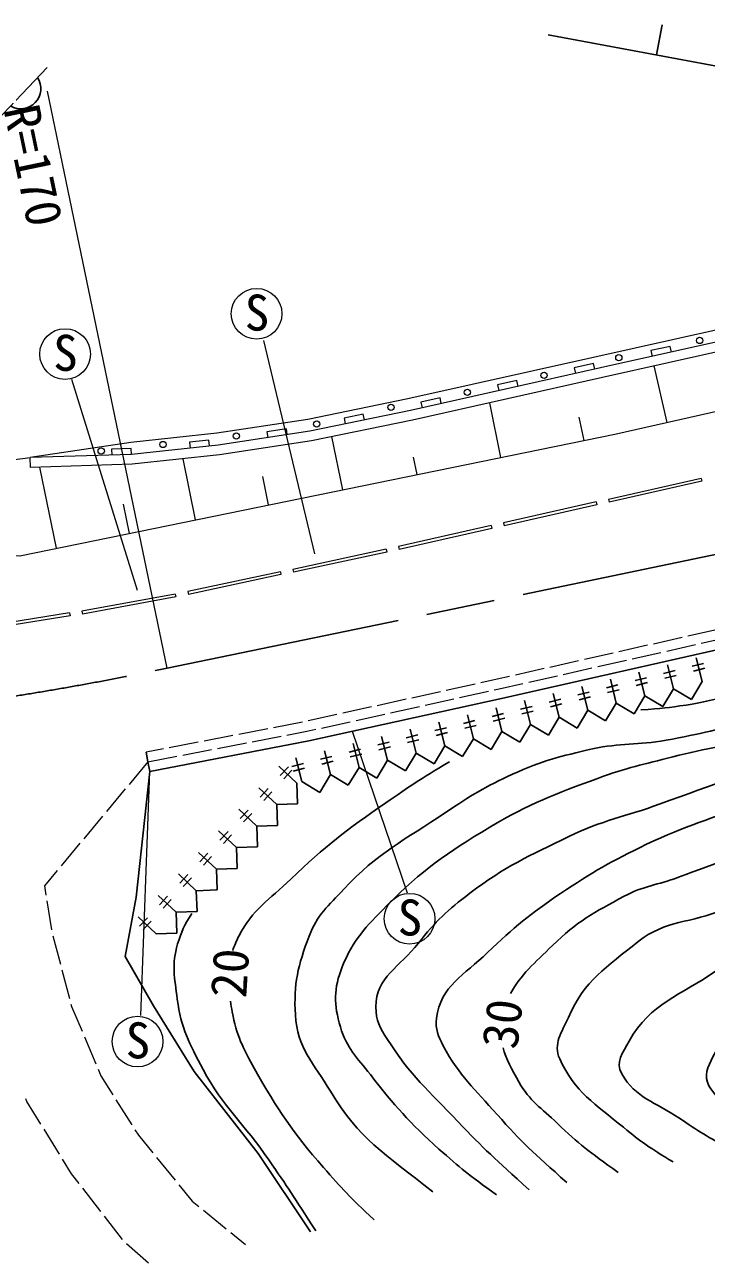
# Model space of a CAD drawing. Units: millimetres, scale not verified. Extents: x 52259 to 692259, y 20000 to 380000.
# Drawn here: x 214144 to 248830, y 245335 to 308378 of the extents above; entities that cross this region are included whole.
import ezdxf
from ezdxf.enums import TextEntityAlignment as Align

# ---------------------------------------------------------------- set-up
doc = ezdxf.new("R2010")
doc.units = ezdxf.units.MM
doc.header["$LTSCALE"] = 1000
doc.linetypes.add('CHAIN', pattern=[18.5, 12, -1.5, 3.5, -1.5])
for name, color, linetype, lineweight in [('M-BGD', 7, 'Continuous', 25), ('M-BGD-LWCN', 7, 'Continuous', 13), ('M-BMK', 7, 'Continuous', 13), ('現況平面', 7, 'Continuous', 13)]:
    doc.layers.add(name, color=color, linetype=linetype, lineweight=lineweight)
doc.styles.add('ＭＳ ゴシック', font='')
doc.styles.get('ＭＳ ゴシック').set_extended_font_data('MS Gothic')

msp = doc.modelspace()

# ---------------------------------------------------------------- linework, layer by layer
at = {"layer": 'M-BGD'}
for p, q in [((246306, 306842), (246591, 308378)), ((249547, 306241), (240787, 307864)), ((207411, 297932), (215279, 306210)), ((238408, 274086), (257924, 278490)), ((248620, 274944), (248317, 276156)), ((246661, 275356), (247244, 275502)), ((247165, 274580), (246862, 275793)), ((248117, 275720), (248699, 275865)), ((248177, 275477), (248759, 275623)), ((244254, 273852), (243951, 275065)), ((245206, 274992), (245788, 275138)), ((245267, 274750), (245849, 274895)), ((245710, 274216), (245406, 275429)), ((246722, 275113), (247304, 275259)), ((248074, 274034), (248620, 274944)), ((241344, 273124), (241041, 274337)), ((242296, 274264), (242878, 274410)), ((242799, 273488), (242496, 274701)), ((243751, 274628), (244333, 274774)), ((243812, 274386), (244394, 274531)), ((246619, 273670), (247165, 274580)), ((248074, 274034), (247165, 274580)), ((228610, 271926), (238408, 274086)), ((238434, 272397), (238130, 273609)), ((239385, 273537), (239968, 273682)), ((239889, 272761), (239586, 273973)), ((240841, 273901), (241423, 274046)), ((240901, 273658), (241483, 273804)), ((242356, 274022), (242939, 274167)), ((243709, 272943), (244254, 273852)), ((245164, 273307), (244254, 273852)), ((245164, 273307), (245710, 274216)), ((246619, 273670), (245710, 274216)), ((236978, 272033), (236675, 273246)), ((237930, 273173), (238512, 273318)), ((237991, 272930), (238573, 273076)), ((239446, 273294), (240028, 273440)), ((240798, 272215), (241344, 273124)), ((242253, 272579), (241344, 273124)), ((242253, 272579), (242799, 273488)), ((243709, 272943), (242799, 273488)), ((234068, 271305), (233765, 272518)), ((235020, 272445), (235602, 272591)), ((235080, 272203), (235663, 272348)), ((235523, 271669), (235220, 272882)), ((236475, 272809), (237057, 272955)), ((236536, 272566), (237118, 272712)), ((237888, 271487), (238434, 272397)), ((239343, 271851), (238434, 272397)), ((239343, 271851), (239889, 272761)), ((240798, 272215), (239889, 272761)), ((220510, 270366), (228610, 271926)), ((231158, 270578), (230854, 271790)), ((232109, 271717), (232692, 271863)), ((232613, 270941), (232310, 272154)), ((233565, 272081), (234147, 272227)), ((233625, 271839), (234207, 271984)), ((236433, 271123), (236978, 272033)), ((237888, 271487), (236978, 272033)), ((220415, 270857), (220321, 271348)), ((229199, 270990), (229781, 271135)), ((229702, 270214), (229399, 271426)), ((230654, 271354), (231236, 271499)), ((230715, 271111), (231297, 271257)), ((232170, 271475), (232752, 271620)), ((233522, 270396), (234068, 271305)), ((234977, 270760), (234068, 271305)), ((234977, 270760), (235523, 271669)), ((236433, 271123), (235523, 271669)), ((220510, 270366), (220415, 270857)), ((227996, 269780), (227083, 270634)), ((227152, 270159), (227562, 270597)), ((227744, 270626), (228326, 270771)), ((227804, 270383), (228387, 270529)), ((228247, 269850), (227944, 271062)), ((229260, 270747), (229842, 270893)), ((230612, 269668), (231158, 270578)), ((232067, 270032), (231158, 270578)), ((232067, 270032), (232613, 270941)), ((233522, 270396), (232613, 270941)), ((219808, 263963), (220510, 270366)), ((227335, 269988), (227744, 270426)), ((229157, 269304), (228247, 269850)), ((229157, 269304), (229702, 270214)), ((230612, 269668), (229702, 270214)), ((226972, 268684), (226059, 269538)), ((226128, 269063), (226537, 269501)), ((226310, 268892), (226720, 269330)), ((228032, 268720), (227996, 269780)), ((228032, 268720), (226972, 268684)), ((227008, 267624), (226972, 268684)), ((225948, 267588), (225034, 268442)), ((225104, 267967), (225513, 268405)), ((225286, 267796), (225696, 268234)), ((224924, 266492), (224010, 267346)), ((224079, 266871), (224489, 267309)), ((227008, 267624), (225948, 267588)), ((225984, 266528), (225948, 267588)), ((224262, 266700), (224672, 267138)), ((223899, 265396), (222986, 266250)), ((223055, 265775), (223465, 266213)), ((223238, 265604), (223648, 266042)), ((225984, 266528), (224924, 266492)), ((224960, 265432), (224924, 266492)), ((224960, 265432), (223899, 265396)), ((222875, 264300), (221962, 265154)), ((222031, 264679), (222441, 265117)), ((222214, 264508), (222624, 264946)), ((223935, 264336), (223899, 265396)), ((223935, 264336), (222875, 264300)), ((222911, 263240), (222875, 264300)), ((219249, 260942), (219808, 263963)), ((221851, 263205), (220938, 264058)), ((221007, 263583), (221417, 264021)), ((221190, 263412), (221599, 263850)), ((220827, 262109), (219914, 262962)), ((219983, 262487), (220393, 262925)), ((222911, 263240), (221851, 263205)), ((221887, 262144), (221851, 263205)), ((220166, 262316), (220575, 262754)), ((221887, 262144), (220827, 262109)), ((220703, 258439), (219249, 260942)), ((220703, 258439), (222764, 255099)), ((222764, 255099), (226031, 250915)), ((226031, 250915), (228683, 246926))]:
    msp.add_line(p, q, dxfattribs=at)
msp.add_arc((213937, 305125), 1025, 239.13447, 33.7737, dxfattribs=at)
for points, knots in [([(234922, 248976), (232394, 250940), (231184, 251648), (229705, 254088), (228838, 255517), (228014, 256308), (227918, 257977), (227827, 259563), (228050, 260499), (228617, 261984), (229032, 263072), (229598, 263528), (230390, 264382), (232111, 266238), (233469, 266862), (235564, 268283), (236833, 269144), (237582, 269587), (238976, 270228), (240488, 270923), (241414, 271148), (243038, 271513), (244477, 271836), (245338, 271689), (246787, 271958), (248556, 272287), (249546, 272511), (251258, 273063), (252890, 273589), (253465, 273839), (255341, 274674)], [0, 0, 0, 0, 1, 1, 1, 2, 2, 2, 3, 3, 3, 4, 4, 4, 5, 5, 5, 6, 6, 6, 7, 7, 7, 8, 8, 8, 9, 9, 9, 10, 10, 10, 10]), ([(239821, 249078), (238049, 250666), (237539, 251133), (236182, 252555), (234701, 254106), (233761, 254914), (232609, 256723), (232239, 257305), (232011, 257695), (232012, 258385), (232015, 259903), (233239, 260418), (234171, 261617), (235049, 262748), (235666, 263299), (236802, 264170), (238602, 265551), (239804, 266061), (241843, 267056), (243572, 267900), (244676, 268047), (246482, 268713), (249304, 269753), (250903, 270289), (253687, 271429), (255499, 272171), (256472, 272685), (258261, 273483), (258943, 273787), (259156, 273883), (260008, 274260)], [0, 0, 0, 0, 1, 1, 1, 2, 2, 2, 3, 3, 3, 4, 4, 4, 5, 5, 5, 6, 6, 6, 7, 7, 7, 8, 8, 8, 9, 9, 9, 10, 10, 10, 10]), ([(245497, 273501), (246584, 273575), (246910, 273607), (247806, 273749), (248926, 273927), (249320, 274048), (250634, 274411)], [0, 0, 0, 0, 1, 1, 1, 2, 2, 2, 2]), ([(238150, 248822), (236738, 249836), (236312, 250176), (235224, 251149), (233726, 252490), (232972, 253350), (231735, 254934), (231044, 255819), (230529, 256293), (230209, 257368), (229870, 258510), (229864, 259310), (230304, 260417), (230859, 261808), (231502, 262456), (232555, 263521), (234370, 265357), (235599, 266199), (237812, 267528), (239845, 268749), (241119, 269209), (243344, 270032), (244784, 270564), (245638, 270722), (247124, 271113), (248916, 271584), (249971, 271653), (251742, 272201), (253722, 272813), (254420, 273151), (256663, 274184)], [0, 0, 0, 0, 1, 1, 1, 2, 2, 2, 3, 3, 3, 4, 4, 4, 5, 5, 5, 6, 6, 6, 7, 7, 7, 8, 8, 8, 9, 9, 9, 10, 10, 10, 10]), ([(241729, 249446), (240004, 250994), (239470, 251458), (238188, 252905), (237037, 254204), (236268, 254873), (235447, 256401), (235179, 256899), (235034, 257247), (235104, 257808), (235307, 259449), (236514, 260000), (237704, 261147), (239047, 262441), (239867, 263113), (241414, 264156), (243048, 265259), (244022, 265803), (245798, 266659), (247821, 267634), (249067, 267922), (251136, 268795), (253141, 269640), (254227, 270200), (256231, 271047), (258215, 271887), (259305, 272417), (261336, 273139), (262424, 273525), (262792, 273656), (264140, 274074)], [0, 0, 0, 0, 1, 1, 1, 2, 2, 2, 3, 3, 3, 4, 4, 4, 5, 5, 5, 6, 6, 6, 7, 7, 7, 8, 8, 8, 9, 9, 9, 10, 10, 10, 10]), ([(238875, 259073), (239356, 259996), (240112, 260626), (241011, 261512), (242239, 262722), (243127, 263201), (244648, 264013), (245659, 264553), (246344, 264580), (247417, 264980), (249470, 265745), (250624, 266168), (252633, 267041), (255358, 268224), (256751, 269176), (259477, 270355), (261709, 271319), (262966, 271868), (265292, 272577), (267006, 273100), (267989, 273344), (269758, 273626), (271720, 273939), (272849, 273894), (274835, 273945), (276576, 273990), (277165, 273981), (279293, 273927)], [0, 0, 0, 0, 1, 1, 1, 2, 2, 2, 3, 3, 3, 4, 4, 4, 5, 5, 5, 6, 6, 6, 7, 7, 7, 8, 8, 8, 9, 9, 9, 9]), ([(247141, 250492), (245936, 251218), (245552, 251496), (244618, 252253), (243174, 253424), (242148, 254047), (241374, 255739), (241023, 256505), (241475, 257079), (241813, 257851), (242632, 259720), (243756, 260422), (245350, 261695), (246777, 262833), (248046, 262623), (249721, 263348), (252463, 264536), (253883, 265451), (256592, 266712), (259578, 268102), (261191, 269042), (264297, 270140), (266851, 271044), (268317, 271549), (271001, 271923), (273497, 272271), (274922, 272221), (277438, 272370), (278429, 272429), (278744, 272449), (279976, 272514)], [0, 0, 0, 0, 1, 1, 1, 2, 2, 2, 3, 3, 3, 4, 4, 4, 5, 5, 5, 6, 6, 6, 7, 7, 7, 8, 8, 8, 9, 9, 9, 10, 10, 10, 10]), ([(250148, 251073), (248843, 251811), (248463, 252036), (247436, 252735), (246250, 253542), (245234, 253732), (244532, 254983), (244207, 255563), (244580, 256065), (244905, 256645), (245992, 258585), (247514, 258947), (249337, 260220), (251479, 261716), (252745, 262458), (254980, 263811), (257146, 265123), (258341, 265902), (260610, 267026), (263047, 268233), (264458, 268852), (267053, 269663), (269018, 270277), (270146, 270570), (272182, 270869), (273585, 271074), (274390, 271004), (275806, 271082), (277748, 271190), (278362, 271217), (280780, 271331)], [0, 0, 0, 0, 1, 1, 1, 2, 2, 2, 3, 3, 3, 4, 4, 4, 5, 5, 5, 6, 6, 6, 7, 7, 7, 8, 8, 8, 9, 9, 9, 10, 10, 10, 10]), ([(224729, 261253), (224808, 261489), (224912, 261732), (225043, 261986), (225746, 263348), (226578, 263828), (227685, 264889), (229432, 266564), (230530, 267387), (232518, 268769), (233758, 269631), (234200, 269927), (235765, 270866)], [0, 0, 0, 0, 1, 1, 1, 2, 2, 2, 3, 3, 3, 4, 4, 4, 4]), ([(252675, 251561), (251846, 252082), (251608, 252240), (250956, 252720), (250144, 253318), (249466, 253492), (248971, 254370), (248686, 254876), (248907, 255328), (249174, 255844), (249858, 257165), (250841, 257460), (251944, 258459), (253920, 260251), (254947, 261357), (257073, 262968), (258827, 264298), (259930, 264904), (261920, 265845), (264359, 266998), (265858, 267344), (268449, 268095), (270921, 268812), (272339, 269106), (274870, 269571), (277389, 270034), (278273, 270131), (281364, 270471)], [0, 0, 0, 0, 1, 1, 1, 2, 2, 2, 3, 3, 3, 4, 4, 4, 5, 5, 5, 6, 6, 6, 7, 7, 7, 8, 8, 8, 9, 9, 9, 9]), ([(228959, 246979), (227836, 248733), (227528, 249198), (226571, 250593), (225311, 252429), (224265, 253239), (223220, 255204), (222522, 256518), (222098, 257305), (221909, 258780), (221770, 259868), (221609, 260538), (221926, 261588), (222120, 262225), (222247, 262515), (222640, 263137)], [0, 0, 0, 0, 1, 1, 1, 2, 2, 2, 3, 3, 3, 4, 4, 4, 5, 5, 5, 5]), ([(231921, 247551), (230665, 248723), (230298, 249121), (229347, 250210), (227776, 252010), (227024, 253148), (225846, 255227), (225244, 256289), (224925, 256936), (224705, 258137), (224671, 258323), (224640, 258502), (224613, 258674)], [0, 0, 0, 0, 1, 1, 1, 2, 2, 2, 3, 3, 3, 4, 4, 4, 4]), ([(244342, 249951), (242847, 251055), (242366, 251376), (241249, 252458), (240444, 253239), (239839, 253581), (239297, 254563), (238945, 255201), (238643, 255735), (238487, 256304)], [0, 0, 0, 0, 1, 1, 1, 2, 2, 2, 3, 3, 3, 3])]:
    msp.add_open_spline(points, degree=3, knots=knots, dxfattribs=at)
at = {"layer": 'M-BGD-LWCN'}
msp.add_line((221392, 275621), (215298, 304995), dxfattribs=at)
at = {"layer": 'M-BMK'}
for p, q in [((226299, 292306), (228893, 281438)), ((216522, 290344), (219873, 279591)), ((233627, 264165), (230834, 272399)), ((220050, 257948), (220510, 270366))]:
    msp.add_line(p, q, dxfattribs=at)
at = {"layer": 'M-BMK', "color": 2, "linetype": 'CHAIN', "lineweight": 25}
msp.add_line((221392, 275621), (263056, 284265), dxfattribs=at)
at = {"layer": 'M-BMK'}
for centre in [(225944, 293667), (216197, 291618), (233728, 262874), (219883, 256621)]:
    msp.add_circle(centre, 1290, dxfattribs=at)
at = {"layer": 'M-BMK', "color": 2, "linetype": 'CHAIN', "lineweight": 25}
msp.add_arc((186859, 442077), 170000, 252.02226, 281.72049, dxfattribs=at)
at = {"layer": '現況平面'}
for p, q in [((253113, 293067), (243448, 290910)), ((253228, 292580), (243557, 290422)), ((246993, 292008), (246017, 291791)), ((247058, 291716), (246993, 292008)), ((246017, 291791), (246082, 291498)), ((243448, 290910), (233774, 288747)), ((243089, 291137), (242113, 290919)), ((242113, 290919), (242178, 290626)), ((243154, 290844), (243089, 291137)), ((246839, 288139), (246189, 291009)), ((243557, 290422), (233879, 288258)), ((239185, 290264), (238209, 290046)), ((238209, 290046), (238275, 289753)), ((239251, 289972), (239185, 290264)), ((235281, 289392), (234306, 289174)), ((235347, 289099), (235281, 289392)), ((233774, 288747), (228657, 287690)), ((234306, 289174), (234371, 288881)), ((238384, 286352), (237814, 289138)), ((233879, 288258), (228745, 287197)), ((231374, 288558), (230395, 288355)), ((230395, 288355), (230456, 288061)), ((231435, 288264), (231374, 288558)), ((242612, 287216), (242371, 288397)), ((228657, 287690), (223995, 286986)), ((227462, 287813), (226473, 287664)), ((226473, 287664), (226518, 287367)), ((227507, 287516), (227462, 287813)), ((223995, 286986), (219583, 286507)), ((223517, 287236), (222523, 287128)), ((222523, 287128), (222555, 286830)), ((223549, 286938), (223517, 287236)), ((228745, 287197), (224060, 286491)), ((230332, 284706), (229780, 287411)), ((219583, 286507), (214424, 286342)), ((214440, 285842), (214424, 286342)), ((219563, 286806), (218564, 286774)), ((218564, 286774), (218573, 286474)), ((219573, 286506), (219563, 286806)), ((224060, 286491), (219618, 286007)), ((222836, 283174), (222199, 286288)), ((234115, 285480), (233932, 286375)), ((219618, 286007), (214440, 285842)), ((215756, 281727), (214912, 285857)), ((226551, 283934), (226256, 285379)), ((248579, 285285), (243855, 284216)), ((248612, 285138), (243888, 284069)), ((248579, 285285), (248612, 285138)), ((219469, 282486), (219165, 283972)), ((243224, 284094), (238506, 283023)), ((243258, 283947), (238539, 282876)), ((243224, 284094), (243258, 283947)), ((243855, 284216), (243888, 284069)), ((237886, 282889), (233168, 281813)), ((237920, 282743), (233201, 281667)), ((237886, 282889), (237920, 282743)), ((238506, 283023), (238539, 282876)), ((233168, 281813), (233201, 281667)), ((232539, 281683), (227794, 280654)), ((232571, 281537), (227826, 280508)), ((232539, 281683), (232571, 281537)), ((227794, 280654), (227826, 280508)), ((227154, 280535), (222440, 279528)), ((227185, 280389), (222471, 279382)), ((227154, 280535), (227185, 280389)), ((221804, 279401), (217049, 278526)), ((221804, 279401), (221831, 279254)), ((222440, 279528), (222471, 279382)), ((221831, 279254), (217077, 278378)), ((216424, 278439), (211637, 277676)), ((216448, 278291), (211660, 277528)), ((216424, 278439), (216448, 278291)), ((217049, 278526), (217077, 278378)), ((249358, 277582), (247895, 277252)), ((245847, 276790), (244383, 276460)), ((247603, 277186), (246139, 276856)), ((246817, 276496), (248281, 276826)), ((248573, 276893), (250036, 277223)), ((244091, 276394), (242628, 276064)), ((245061, 276100), (246525, 276430)), ((240579, 275601), (239116, 275271)), ((242335, 275998), (240872, 275668)), ((241550, 275308), (243013, 275638)), ((243306, 275704), (244769, 276034)), ((238190, 275063), (237359, 274879)), ((238823, 275205), (238190, 275063)), ((239794, 274912), (241257, 275242)), ((235308, 274427), (233844, 274104)), ((237066, 274815), (235601, 274492)), ((236280, 274129), (237745, 274452)), ((238038, 274517), (238299, 274574)), ((238299, 274574), (239501, 274846)), ((231793, 273652), (230328, 273329)), ((233551, 274040), (232086, 273717)), ((232764, 273354), (234229, 273677)), ((234522, 273742), (235987, 274065)), ((230035, 273265), (228570, 272942)), ((231007, 272967), (232471, 273290)), ((226509, 272540), (225036, 272256)), ((228276, 272880), (226804, 272597)), ((227485, 272219), (228509, 272416)), ((228509, 272416), (228956, 272515)), ((229249, 272579), (230714, 272902)), ((222974, 271859), (221501, 271575)), ((224741, 272199), (223269, 271916)), ((223950, 271538), (225423, 271822)), ((225718, 271878), (227191, 272162)), ((221206, 271518), (220321, 271348)), ((220415, 270857), (221888, 271141)), ((222183, 271197), (223656, 271481)), ((220415, 270857), (219454, 269706)), ((219261, 269476), (218299, 268325)), ((218107, 268094), (217145, 266943)), ((216953, 266713), (215991, 265562)), ((215798, 265332), (215141, 264545)), ((215141, 264545), (215216, 264077)), ((215263, 263780), (215501, 262299)), ((215575, 262009), (215959, 260559)), ((216036, 260269), (216421, 258819)), ((216497, 258529), (216529, 258411)), ((216529, 258411), (217063, 257141)), ((217180, 256865), (217762, 255482)), ((217878, 255206), (218018, 254873)), ((218018, 254873), (218626, 253910)), ((214248, 253570), (214198, 253699)), ((214966, 252413), (214248, 253570)), ((218786, 253656), (219586, 252387)), ((215914, 250883), (215124, 252158)), ((219746, 252133), (219927, 251848)), ((219927, 251848), (220663, 250949)), ((216529, 249893), (216073, 250628)), ((220853, 250717), (221804, 249556)), ((216918, 249391), (216529, 249893)), ((218022, 247970), (217102, 249154)), ((221994, 249324), (222673, 248496)), ((222673, 248496), (223006, 248225)), ((223239, 248036), (224403, 247090)), ((219125, 246548), (218206, 247733)), ((224635, 246900), (225387, 246289)), ((220450, 245335), (219317, 246318))]:
    msp.add_line(p, q, dxfattribs=at)
for points in [[(270804, 297728), (263408, 296261), (252975, 293650), (243317, 291496), (233648, 289334), (228551, 288280), (223918, 287582), (219541, 287106), (214424, 286342)], [(195249, 284393), (201347, 282393), (207955, 281497), (213894, 281347), (244175, 287536), (254472, 289870), (264988, 292008), (283915, 294665), (275490, 296210)], [(196384, 286661), (200736, 284581), (214424, 286342)]]:
    msp.add_lwpolyline(points, dxfattribs=at)
for centre in [(248495, 292308), (244383, 291428), (240575, 290532), (236671, 289668), (232783, 288900), (229007, 288052), (224911, 287444), (221183, 287012), (218035, 286678)]:
    msp.add_circle(centre, 160, dxfattribs=at)

# ---------------------------------------------------------------- texts
at = {"layer": 'M-BGD', "style": 'ＭＳ ゴシック'}
for s, rotation, p in [('20', 86.354, (224577, 260107)), ('30', 83.256, (238444, 257527))]:
    msp.add_text(s, height=1833, rotation=rotation, dxfattribs=at).set_placement(p, align=Align.MIDDLE_CENTER)
at = {"layer": 'M-BGD-LWCN', "style": 'ＭＳ ゴシック'}
msp.add_text('R=170', height=1833, rotation=281.72, dxfattribs=at).set_placement((213786, 297869), align=Align.BOTTOM_RIGHT)
at = {"layer": 'M-BMK', "style": 'ＭＳ ゴシック'}
for p in [(225963, 292260), (216216, 290212), (233747, 261467), (219902, 255214)]:
    msp.add_text('S', height=1833, dxfattribs=at).set_placement(p, align=Align.BOTTOM_CENTER)

doc.saveas('drawing.dxf')
